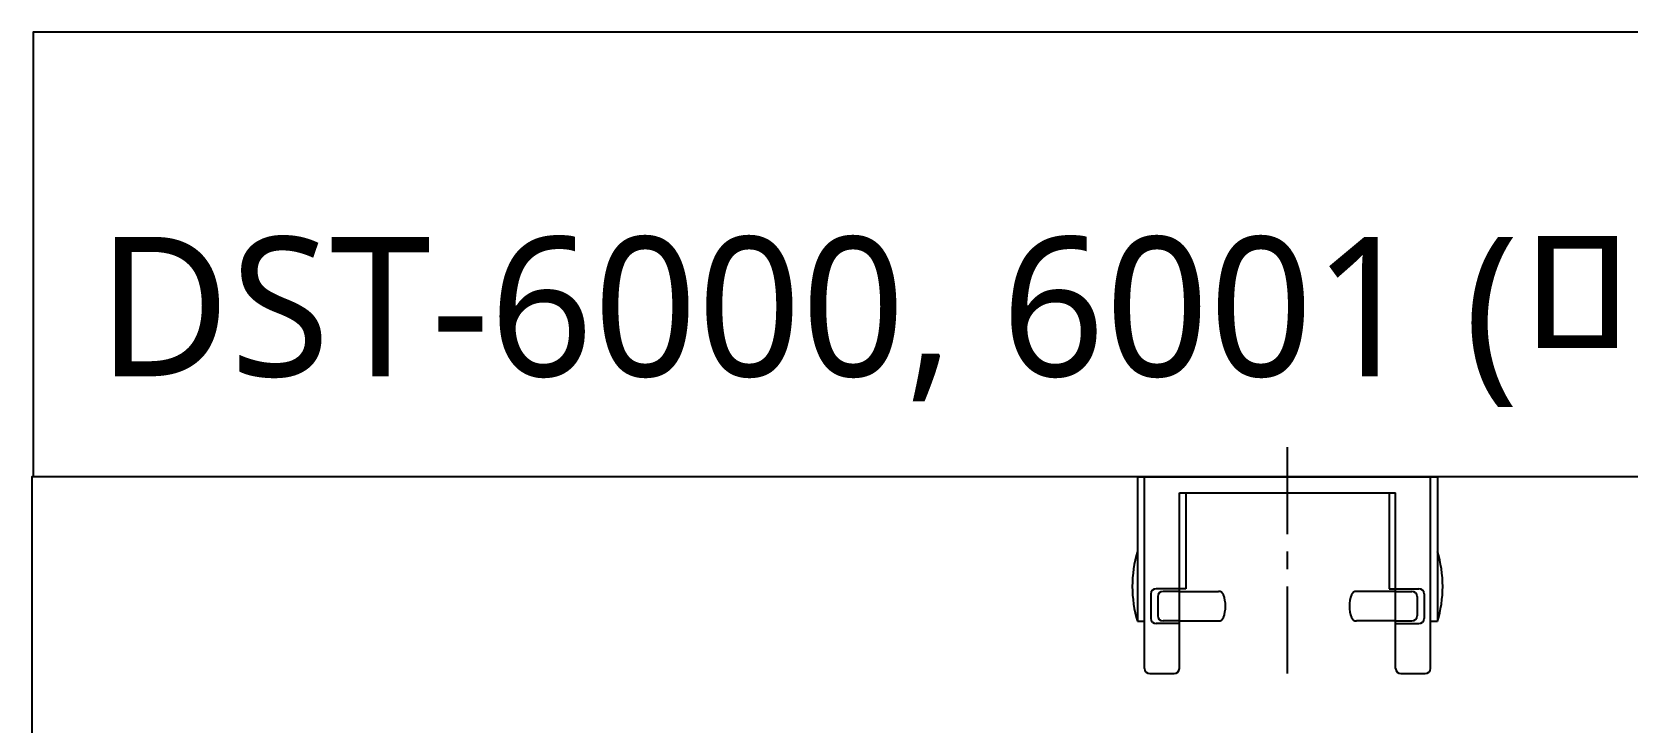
# Model space of a CAD drawing. Extents: x 3571 to 9666, y -561 to 1991.
# Drawn here: x 3728 to 4642, y 1595 to 1991 of the extents above; entities that cross this region are included whole.
import ezdxf

# ---------------------------------------------------------------- set-up
doc = ezdxf.new("R2010")
doc.units = 0
doc.header["$LTSCALE"] = 20
doc.header["$MEASUREMENT"] = 0
doc.linetypes.add('CENTER', pattern=[2, 1.25, -0.25, 0.25, -0.25])
doc.layers.get('0').update_dxf_attribs({"linetype": 'CONTINUOUS'})
for name, color, linetype in [('3', 3, 'CONTINUOUS'), ('4', 4, 'CONTINUOUS'), ('6', 6, 'CONTINUOUS'), ('CENTER', 2, 'CENTER')]:
    doc.layers.add(name, color=color, linetype=linetype)
doc.styles.add('GHS', font='romans', dxfattribs={"bigfont": 'ghs'})

msp = doc.modelspace()

# ---------------------------------------------------------------- linework, layer by layer
at = {"layer": '3', "color": 7}
msp.add_lwpolyline([(3728.5, 1735.45), (3728.5, 1990.82), (6363.64, 1990.82), (6363.64, -189.59), (5656, -189.59)], dxfattribs=at)
at = {"layer": '4'}
for p, q in [((4361.64, 1735.45), (4533.64, 1735.45)), ((4361.64, 1735.45), (4361.64, 1652.45)), ((4365.64, 1625.45), (4365.64, 1735.45)), ((4529.64, 1625.45), (4529.64, 1735.45)), ((4533.64, 1735.45), (4533.64, 1652.45)), ((4385.64, 1726.14), (4509.64, 1726.14)), ((4385.64, 1625.45), (4385.64, 1726.14)), ((4389.42, 1726.14), (4389.42, 1671.14)), ((4505.87, 1726.14), (4505.87, 1671.14)), ((4509.64, 1625.45), (4509.64, 1726.14)), ((4369.27, 1668.14), (4369.27, 1654.14)), ((4385.64, 1671.14), (4372.27, 1671.14)), ((4373.27, 1666.64), (4373.27, 1655.64)), ((4385.64, 1669.64), (4376.27, 1669.64)), ((4389.42, 1671.14), (4385.64, 1671.14)), ((4385.64, 1669.64), (4408.1, 1669.64)), ((4509.64, 1669.64), (4487.19, 1669.64)), ((4505.87, 1671.14), (4509.64, 1671.14)), ((4509.64, 1671.14), (4523.02, 1671.14)), ((4509.64, 1669.64), (4519.02, 1669.64)), ((4522.02, 1666.64), (4522.02, 1655.64)), ((4526.02, 1668.14), (4526.02, 1654.14)), ((4361.64, 1652.45), (4365.64, 1652.45)), ((4385.64, 1651.14), (4372.27, 1651.14)), ((4385.64, 1652.64), (4376.27, 1652.64)), ((4385.64, 1652.64), (4408.1, 1652.64)), ((4509.64, 1652.64), (4487.19, 1652.64)), ((4509.64, 1652.64), (4519.02, 1652.64)), ((4509.64, 1651.14), (4523.02, 1651.14)), ((4529.64, 1652.45), (4533.64, 1652.45)), ((4368.64, 1622.45), (4382.64, 1622.45)), ((4512.64, 1622.45), (4526.64, 1622.45))]:
    msp.add_line(p, q, dxfattribs=at)
for centre, radius, start, end in [((4426.82, 1672.45), 68.18, 162.94091, 197.05909), ((4468.47, 1672.45), 68.18, 342.94091, 17.05909), ((4372.27, 1668.14), 3, 90, 180), ((4376.27, 1666.64), 3, 90, 180), ((4408.1, 1666.64), 3, 20.74303, 90), ((4393.58, 1661.14), 18.53, 339.25697, 20.74303), ((4501.71, 1661.14), 18.53, 159.25697, 200.74303), ((4487.19, 1666.64), 3, 90, 159.25697), ((4519.02, 1666.64), 3, 0, 90), ((4523.02, 1668.14), 3, 0, 90), ((4372.27, 1654.14), 3, 180, 270), ((4376.27, 1655.64), 3, 180, 270), ((4408.1, 1655.64), 3, 270, 339.25697), ((4487.19, 1655.64), 3, 200.74303, 270), ((4519.02, 1655.64), 3, 270, 0), ((4523.02, 1654.14), 3, 270, 0), ((4368.64, 1625.45), 3, 180, 270), ((4382.64, 1625.45), 3, 270, 0), ((4512.64, 1625.45), 3, 180, 270), ((4526.64, 1625.45), 3, 270, 0)]:
    msp.add_arc(centre, radius, start, end, dxfattribs=at)
at = {"layer": '6'}
msp.add_lwpolyline([(5017.65, 1735.45), (3727.64, 1735.45), (3727.64, -189.59)], dxfattribs=at)
at = {"layer": 'CENTER', "color": 1, "linetype": 'CENTER', "ltscale": 2}
msp.add_line((4447.64, 1622.45), (4447.64, 1755.21), dxfattribs=at)

# ---------------------------------------------------------------- texts
at = {"insert": (3765.28, 1873.11), "char_height": 80, "width": 1411.787, "attachment_point": 1, "style": 'GHS'}
msp.add_mtext('{\\fNanumGothic|b0|i0|c0|p50;DST-6000, 6001 (\\fNanumGothic|b0|i0|c129|p50;미개폐)}', dxfattribs=at)

doc.saveas('drawing.dxf')
